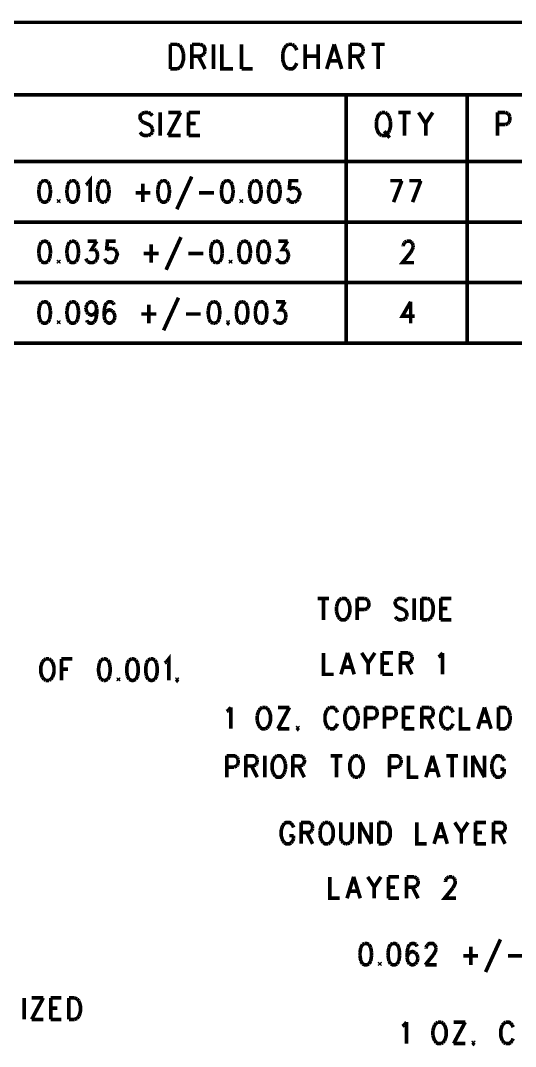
# Model space of a CAD drawing. Extents: x 5.82 to 15.01, y 4.82 to 9.83.
# Drawn here: x 10.682 to 12.724, y 5.371 to 9.607 of the extents above; entities that cross this region are included whole.
import ezdxf

# ---------------------------------------------------------------- set-up
doc = ezdxf.new("R2010")
doc.units = 0
doc.layers.add('DD_PHO', color=1, linetype='CONTINUOUS')

msp = doc.modelspace()

# ---------------------------------------------------------------- linework, layer by layer
at = {"layer": 'DD_PHO', "const_width": 0.015}
for points in [[(9.95, 9.6), (9.95, 8.275), (13.6, 8.275), (13.6, 9.6), (9.95, 9.6)], [(11.3, 9.50921), (11.3, 9.4075)], [(11.3, 9.50921), (11.32704, 9.50921)], [(11.32704, 9.50921), (11.33863, 9.50437)], [(11.33863, 9.50437), (11.34636, 9.49468)], [(11.34636, 9.49468), (11.35022, 9.485)], [(11.35022, 9.485), (11.35409, 9.47046)], [(11.38886, 9.50921), (11.38886, 9.4075)], [(11.38886, 9.50921), (11.42363, 9.50921)], [(11.42363, 9.50921), (11.43522, 9.50437)], [(11.43522, 9.50437), (11.43909, 9.49953), (11.44295, 9.48984), (11.44295, 9.48015)], [(11.47772, 9.50921), (11.47772, 9.4075)], [(11.5125, 9.50921), (11.5125, 9.4075), (11.55886, 9.4075)], [(11.59363, 9.50921), (11.59363, 9.4075)], [(11.77136, 9.49468), (11.7675, 9.485), (11.76363, 9.47046)], [(11.77909, 9.50437), (11.77136, 9.49468)], [(11.78681, 9.50921), (11.77909, 9.50437)], [(11.80227, 9.50921), (11.78681, 9.50921)], [(11.81, 9.50437), (11.80227, 9.50921)], [(11.81772, 9.49468), (11.81, 9.50437)], [(11.82159, 9.485), (11.81772, 9.49468)], [(11.85636, 9.50921), (11.85636, 9.4075)], [(11.91045, 9.50921), (11.91045, 9.4075)], [(11.97613, 9.50921), (11.94522, 9.4075)], [(11.97613, 9.50921), (12.00704, 9.4075)], [(12.04181, 9.50921), (12.04181, 9.4075)], [(12.04181, 9.50921), (12.07659, 9.50921)], [(12.07659, 9.50921), (12.08818, 9.50437)], [(12.08818, 9.50437), (12.09204, 9.49953)], [(12.09204, 9.49953), (12.0959, 9.48984)], [(12.0959, 9.48984), (12.0959, 9.48015)], [(12.13068, 9.50921), (12.18477, 9.50921)], [(12.15772, 9.50921), (12.15772, 9.4075)], [(11.35409, 9.47046), (11.35409, 9.44625), (11.35022, 9.43171)], [(11.42363, 9.46078), (11.38886, 9.46078)], [(11.4159, 9.46078), (11.44295, 9.4075)], [(11.43522, 9.46562), (11.42363, 9.46078)], [(11.43909, 9.47046), (11.43522, 9.46562)], [(11.44295, 9.48015), (11.43909, 9.47046)], [(11.76363, 9.47046), (11.76363, 9.44625)], [(11.76363, 9.44625), (11.7675, 9.43171)], [(11.85636, 9.46078), (11.91045, 9.46078)], [(11.95681, 9.4414), (11.99545, 9.4414)], [(12.08818, 9.46562), (12.07659, 9.46078), (12.04181, 9.46078)], [(12.06886, 9.46078), (12.0959, 9.4075)], [(12.09204, 9.47046), (12.08818, 9.46562)], [(12.0959, 9.48015), (12.09204, 9.47046)], [(11.32704, 9.4075), (11.3, 9.4075)], [(11.33863, 9.41234), (11.32704, 9.4075)], [(11.35022, 9.43171), (11.34636, 9.42203), (11.33863, 9.41234)], [(11.59363, 9.4075), (11.64, 9.4075)], [(11.7675, 9.43171), (11.77136, 9.42203), (11.77909, 9.41234), (11.78681, 9.4075)], [(11.78681, 9.4075), (11.80227, 9.4075), (11.81, 9.41234), (11.81772, 9.42203)], [(11.81772, 9.42203), (11.82159, 9.43171)], [(9.95, 9.3), (13.6, 9.3)], [(12.025, 9.3), (12.025, 8.275)], [(12.525, 9.3), (12.525, 8.275)], [(11.18227, 9.22312), (11.175, 9.21406), (11.175, 9.205), (11.17863, 9.19593)], [(11.17863, 9.19593), (11.18227, 9.1914)], [(11.19318, 9.22765), (11.18227, 9.22312)], [(11.18227, 9.1914), (11.18954, 9.18687)], [(11.18954, 9.18687), (11.21136, 9.17781), (11.21863, 9.17328)], [(11.20772, 9.22765), (11.19318, 9.22765)], [(11.21863, 9.22312), (11.20772, 9.22765)], [(11.2259, 9.21406), (11.21863, 9.22312)], [(11.25863, 9.22765), (11.25863, 9.1325)], [(11.34227, 9.22765), (11.29136, 9.1325)], [(11.29136, 9.22765), (11.34227, 9.22765)], [(11.375, 9.22765), (11.375, 9.1325)], [(11.375, 9.22765), (11.42227, 9.22765)], [(12.15363, 9.205), (12.15, 9.1914)], [(12.15, 9.1914), (12.15, 9.16875), (12.15363, 9.15515)], [(12.16454, 9.22312), (12.15727, 9.21406), (12.15363, 9.205)], [(12.17181, 9.22765), (12.16454, 9.22312)], [(12.18636, 9.22765), (12.17181, 9.22765)], [(12.19363, 9.22312), (12.18636, 9.22765)], [(12.2009, 9.21406), (12.19363, 9.22312)], [(12.20454, 9.205), (12.2009, 9.21406)], [(12.20818, 9.1914), (12.20454, 9.205)], [(12.20454, 9.15515), (12.20818, 9.16875), (12.20818, 9.1914)], [(12.2409, 9.22765), (12.29181, 9.22765)], [(12.26636, 9.22765), (12.26636, 9.1325)], [(12.32454, 9.22765), (12.35363, 9.18234)], [(12.38272, 9.22765), (12.35363, 9.18234)], [(12.65, 9.22765), (12.65, 9.1325)], [(12.65, 9.22765), (12.68272, 9.22765)], [(12.68272, 9.22765), (12.69363, 9.22312)], [(12.69363, 9.22312), (12.69727, 9.21859), (12.7009, 9.20953)], [(12.69727, 9.18687), (12.69363, 9.18234)], [(12.7009, 9.19593), (12.69727, 9.18687)], [(12.7009, 9.20953), (12.7009, 9.19593)], [(11.20772, 9.1325), (11.19318, 9.1325), (11.18227, 9.13703), (11.175, 9.14609)], [(11.21863, 9.17328), (11.22227, 9.16875), (11.2259, 9.15968)], [(11.2259, 9.14609), (11.21863, 9.13703)], [(11.2259, 9.15968), (11.2259, 9.14609)], [(11.375, 9.18234), (11.40409, 9.18234)], [(12.15363, 9.15515), (12.15727, 9.14609), (12.16454, 9.13703)], [(12.18272, 9.15062), (12.20454, 9.12343)], [(12.19363, 9.13703), (12.2009, 9.14609)], [(12.2009, 9.14609), (12.20454, 9.15515)], [(12.35363, 9.18234), (12.35363, 9.1325)], [(12.68272, 9.17781), (12.65, 9.17781)], [(12.69363, 9.18234), (12.68272, 9.17781)], [(11.21863, 9.13703), (11.20772, 9.1325)], [(11.29136, 9.1325), (11.34227, 9.1325)], [(11.375, 9.1325), (11.42227, 9.1325)], [(12.16454, 9.13703), (12.17181, 9.1325)], [(12.17181, 9.1325), (12.18636, 9.1325), (12.19363, 9.13703)], [(13.6, 9.025), (9.95, 9.025)], [(10.76772, 8.94187), (10.7609, 8.92921)], [(10.77795, 8.94609), (10.76772, 8.94187)], [(10.795, 8.94187), (10.78477, 8.94609), (10.77795, 8.94609)], [(10.80181, 8.92921), (10.795, 8.94187)], [(10.88363, 8.94187), (10.87681, 8.92921)], [(10.89386, 8.94609), (10.88363, 8.94187)], [(10.9109, 8.94187), (10.90068, 8.94609), (10.89386, 8.94609)], [(10.91772, 8.92921), (10.9109, 8.94187)], [(10.95181, 8.92921), (10.95863, 8.93343)], [(10.95863, 8.93343), (10.96886, 8.94609), (10.96886, 8.8575)], [(11.00977, 8.94187), (11.00295, 8.92921)], [(11.02, 8.94609), (11.00977, 8.94187)], [(11.02681, 8.94609), (11.02, 8.94609)], [(11.03704, 8.94187), (11.02681, 8.94609)], [(11.04386, 8.92921), (11.03704, 8.94187)], [(11.18704, 8.93343), (11.18704, 8.8575)], [(11.25863, 8.94187), (11.25181, 8.92921)], [(11.26886, 8.94609), (11.25863, 8.94187)], [(11.2859, 8.94187), (11.27568, 8.94609), (11.26886, 8.94609)], [(11.29272, 8.92921), (11.2859, 8.94187)], [(11.38818, 8.96296), (11.32681, 8.82796)], [(11.52113, 8.94187), (11.51431, 8.92921)], [(11.53136, 8.94609), (11.52113, 8.94187)], [(11.5484, 8.94187), (11.53818, 8.94609), (11.53136, 8.94609)], [(11.55522, 8.92921), (11.5484, 8.94187)], [(11.63704, 8.94187), (11.63022, 8.92921)], [(11.64727, 8.94609), (11.63704, 8.94187)], [(11.66431, 8.94187), (11.65409, 8.94609), (11.64727, 8.94609)], [(11.67113, 8.92921), (11.66431, 8.94187)], [(11.71545, 8.94187), (11.70863, 8.92921)], [(11.72568, 8.94609), (11.71545, 8.94187)], [(11.74272, 8.94187), (11.7325, 8.94609), (11.72568, 8.94609)], [(11.74954, 8.92921), (11.74272, 8.94187)], [(11.82795, 8.94609), (11.79386, 8.94609), (11.79045, 8.90812)], [(12.2075, 8.94609), (12.25522, 8.94609)], [(12.25522, 8.94609), (12.22113, 8.8575)], [(12.2859, 8.94609), (12.33363, 8.94609)], [(12.33363, 8.94609), (12.29954, 8.8575)], [(10.7609, 8.92921), (10.7575, 8.90812)], [(10.7575, 8.90812), (10.7575, 8.89546)], [(10.7575, 8.89546), (10.7609, 8.87437)], [(10.80522, 8.90812), (10.80181, 8.92921)], [(10.80181, 8.87437), (10.80522, 8.89546)], [(10.80522, 8.89546), (10.80522, 8.90812)], [(10.87681, 8.92921), (10.8734, 8.90812)], [(10.8734, 8.90812), (10.8734, 8.89546)], [(10.8734, 8.89546), (10.87681, 8.87437)], [(10.92113, 8.90812), (10.91772, 8.92921)], [(10.91772, 8.87437), (10.92113, 8.89546)], [(10.92113, 8.89546), (10.92113, 8.90812)], [(11.00295, 8.92921), (10.99954, 8.90812)], [(10.99954, 8.90812), (10.99954, 8.89546)], [(10.99954, 8.89546), (11.00295, 8.87437)], [(11.04727, 8.90812), (11.04386, 8.92921)], [(11.04386, 8.87437), (11.04727, 8.89546)], [(11.04727, 8.89546), (11.04727, 8.90812)], [(11.15636, 8.89546), (11.21772, 8.89546)], [(11.25181, 8.92921), (11.2484, 8.90812)], [(11.2484, 8.90812), (11.2484, 8.89546)], [(11.2484, 8.89546), (11.25181, 8.87437)], [(11.29613, 8.90812), (11.29272, 8.92921)], [(11.29272, 8.87437), (11.29613, 8.89546)], [(11.29613, 8.89546), (11.29613, 8.90812)], [(11.41886, 8.89546), (11.48022, 8.89546)], [(11.51431, 8.92921), (11.5109, 8.90812)], [(11.5109, 8.90812), (11.5109, 8.89546)], [(11.5109, 8.89546), (11.51431, 8.87437)], [(11.55863, 8.90812), (11.55522, 8.92921)], [(11.55522, 8.87437), (11.55863, 8.89546)], [(11.55863, 8.89546), (11.55863, 8.90812)], [(11.63022, 8.92921), (11.62681, 8.90812)], [(11.62681, 8.90812), (11.62681, 8.89546)], [(11.62681, 8.89546), (11.63022, 8.87437)], [(11.67454, 8.90812), (11.67113, 8.92921)], [(11.67113, 8.87437), (11.67454, 8.89546)], [(11.67454, 8.89546), (11.67454, 8.90812)], [(11.70863, 8.92921), (11.70522, 8.90812)], [(11.70522, 8.90812), (11.70522, 8.89546)], [(11.70522, 8.89546), (11.70863, 8.87437)], [(11.75295, 8.90812), (11.74954, 8.92921)], [(11.74954, 8.87437), (11.75295, 8.89546)], [(11.75295, 8.89546), (11.75295, 8.90812)], [(11.79045, 8.90812), (11.79386, 8.91234), (11.80409, 8.91656), (11.81431, 8.91656)], [(11.81431, 8.91656), (11.82454, 8.91234)], [(11.82454, 8.91234), (11.83136, 8.9039)], [(11.83136, 8.9039), (11.83477, 8.89125), (11.83136, 8.88281), (11.82795, 8.87015)], [(10.7609, 8.87437), (10.76772, 8.86171)], [(10.76772, 8.86171), (10.77795, 8.8575), (10.78477, 8.8575), (10.795, 8.86171)], [(10.795, 8.86171), (10.80181, 8.87437)], [(10.83931, 8.86593), (10.8359, 8.86171)], [(10.8359, 8.86171), (10.83931, 8.8575)], [(10.84272, 8.86171), (10.83931, 8.86593)], [(10.83931, 8.8575), (10.84272, 8.86171)], [(10.87681, 8.87437), (10.88363, 8.86171)], [(10.88363, 8.86171), (10.89386, 8.8575), (10.90068, 8.8575), (10.9109, 8.86171)], [(10.9109, 8.86171), (10.91772, 8.87437)], [(11.00295, 8.87437), (11.00977, 8.86171)], [(11.00977, 8.86171), (11.02, 8.8575), (11.02681, 8.8575)], [(11.02681, 8.8575), (11.03704, 8.86171)], [(11.03704, 8.86171), (11.04386, 8.87437)], [(11.25181, 8.87437), (11.25863, 8.86171)], [(11.25863, 8.86171), (11.26886, 8.8575), (11.27568, 8.8575), (11.2859, 8.86171)], [(11.2859, 8.86171), (11.29272, 8.87437)], [(11.51431, 8.87437), (11.52113, 8.86171)], [(11.52113, 8.86171), (11.53136, 8.8575), (11.53818, 8.8575), (11.5484, 8.86171)], [(11.5484, 8.86171), (11.55522, 8.87437)], [(11.59272, 8.86593), (11.58931, 8.86171)], [(11.58931, 8.86171), (11.59272, 8.8575)], [(11.59613, 8.86171), (11.59272, 8.86593)], [(11.59272, 8.8575), (11.59613, 8.86171)], [(11.63022, 8.87437), (11.63704, 8.86171)], [(11.63704, 8.86171), (11.64727, 8.8575), (11.65409, 8.8575), (11.66431, 8.86171)], [(11.66431, 8.86171), (11.67113, 8.87437)], [(11.70863, 8.87437), (11.71545, 8.86171)], [(11.71545, 8.86171), (11.72568, 8.8575), (11.7325, 8.8575), (11.74272, 8.86171)], [(11.74272, 8.86171), (11.74954, 8.87437)], [(11.78704, 8.86593), (11.78363, 8.87437)], [(11.79045, 8.86171), (11.78704, 8.86593)], [(11.8109, 8.8575), (11.80068, 8.8575), (11.79045, 8.86171)], [(11.82113, 8.86171), (11.8109, 8.8575)], [(11.82795, 8.87015), (11.82113, 8.86171)], [(9.95, 8.775), (13.6, 8.775)], [(10.7609, 8.67921), (10.7575, 8.65812)], [(10.76772, 8.69187), (10.7609, 8.67921)], [(10.77795, 8.69609), (10.76772, 8.69187)], [(10.795, 8.69187), (10.78477, 8.69609), (10.77795, 8.69609)], [(10.80181, 8.67921), (10.795, 8.69187)], [(10.80522, 8.65812), (10.80181, 8.67921)], [(10.87681, 8.67921), (10.8734, 8.65812)], [(10.88363, 8.69187), (10.87681, 8.67921)], [(10.89386, 8.69609), (10.88363, 8.69187)], [(10.9109, 8.69187), (10.90068, 8.69609), (10.89386, 8.69609)], [(10.91772, 8.67921), (10.9109, 8.69187)], [(10.92113, 8.65812), (10.91772, 8.67921)], [(10.95863, 8.69609), (10.99613, 8.69609)], [(10.99613, 8.69609), (10.97568, 8.66234), (10.9859, 8.66234)], [(11.07454, 8.69609), (11.04045, 8.69609), (11.03704, 8.65812)], [(11.22113, 8.68343), (11.22113, 8.6075)], [(11.34386, 8.71296), (11.2825, 8.57796)], [(11.47, 8.67921), (11.46659, 8.65812)], [(11.47681, 8.69187), (11.47, 8.67921)], [(11.48704, 8.69609), (11.47681, 8.69187)], [(11.50409, 8.69187), (11.49386, 8.69609), (11.48704, 8.69609)], [(11.5109, 8.67921), (11.50409, 8.69187)], [(11.51431, 8.65812), (11.5109, 8.67921)], [(11.5859, 8.67921), (11.5825, 8.65812)], [(11.59272, 8.69187), (11.5859, 8.67921)], [(11.60295, 8.69609), (11.59272, 8.69187)], [(11.62, 8.69187), (11.60977, 8.69609), (11.60295, 8.69609)], [(11.62681, 8.67921), (11.62, 8.69187)], [(11.63022, 8.65812), (11.62681, 8.67921)], [(11.66431, 8.67921), (11.6609, 8.65812)], [(11.67113, 8.69187), (11.66431, 8.67921)], [(11.68136, 8.69609), (11.67113, 8.69187)], [(11.6984, 8.69187), (11.68818, 8.69609), (11.68136, 8.69609)], [(11.70522, 8.67921), (11.6984, 8.69187)], [(11.70863, 8.65812), (11.70522, 8.67921)], [(11.74613, 8.69609), (11.78363, 8.69609)], [(11.78363, 8.69609), (11.76318, 8.66234), (11.7734, 8.66234)], [(12.2609, 8.67921), (12.26431, 8.68765)], [(12.2609, 8.675), (12.2609, 8.67921)], [(12.26431, 8.68765), (12.26772, 8.69187)], [(12.26772, 8.69187), (12.27454, 8.69609)], [(12.27454, 8.69609), (12.28818, 8.69609), (12.295, 8.69187)], [(12.295, 8.69187), (12.2984, 8.68765)], [(12.2984, 8.68765), (12.30181, 8.67921)], [(12.30181, 8.67921), (12.30181, 8.67078)], [(10.7575, 8.65812), (10.7575, 8.64546)], [(10.7575, 8.64546), (10.7609, 8.62437)], [(10.80181, 8.62437), (10.80522, 8.64546)], [(10.80522, 8.64546), (10.80522, 8.65812)], [(10.8734, 8.65812), (10.8734, 8.64546)], [(10.8734, 8.64546), (10.87681, 8.62437)], [(10.91772, 8.62437), (10.92113, 8.64546)], [(10.92113, 8.64546), (10.92113, 8.65812)], [(10.9859, 8.66234), (10.99272, 8.65812)], [(10.99272, 8.65812), (10.99613, 8.6539)], [(10.99613, 8.6539), (10.99954, 8.64125)], [(10.99954, 8.64125), (10.99954, 8.63281)], [(11.03704, 8.65812), (11.04045, 8.66234), (11.05068, 8.66656), (11.0609, 8.66656)], [(11.0609, 8.66656), (11.07113, 8.66234)], [(11.07113, 8.66234), (11.07795, 8.6539)], [(11.07795, 8.6539), (11.08136, 8.64125), (11.07795, 8.63281), (11.07454, 8.62015)], [(11.19045, 8.64546), (11.25181, 8.64546)], [(11.37454, 8.64546), (11.4359, 8.64546)], [(11.46659, 8.65812), (11.46659, 8.64546)], [(11.46659, 8.64546), (11.47, 8.62437)], [(11.5109, 8.62437), (11.51431, 8.64546)], [(11.51431, 8.64546), (11.51431, 8.65812)], [(11.5825, 8.65812), (11.5825, 8.64546)], [(11.5825, 8.64546), (11.5859, 8.62437)], [(11.62681, 8.62437), (11.63022, 8.64546)], [(11.63022, 8.64546), (11.63022, 8.65812)], [(11.6609, 8.65812), (11.6609, 8.64546)], [(11.6609, 8.64546), (11.66431, 8.62437)], [(11.70522, 8.62437), (11.70863, 8.64546)], [(11.70863, 8.64546), (11.70863, 8.65812)], [(11.7734, 8.66234), (11.78022, 8.65812)], [(11.78022, 8.65812), (11.78363, 8.6539)], [(11.78363, 8.6539), (11.78704, 8.64125)], [(11.78704, 8.64125), (11.78704, 8.63281)], [(12.29159, 8.64968), (12.2575, 8.6075), (12.30522, 8.6075)], [(12.2984, 8.66234), (12.29159, 8.64968)], [(12.30181, 8.67078), (12.2984, 8.66234)], [(10.7609, 8.62437), (10.76772, 8.61171)], [(10.76772, 8.61171), (10.77795, 8.6075), (10.78477, 8.6075), (10.795, 8.61171)], [(10.795, 8.61171), (10.80181, 8.62437)], [(10.83931, 8.61593), (10.8359, 8.61171)], [(10.8359, 8.61171), (10.83931, 8.6075)], [(10.84272, 8.61171), (10.83931, 8.61593)], [(10.83931, 8.6075), (10.84272, 8.61171)], [(10.87681, 8.62437), (10.88363, 8.61171)], [(10.88363, 8.61171), (10.89386, 8.6075), (10.90068, 8.6075), (10.9109, 8.61171)], [(10.9109, 8.61171), (10.91772, 8.62437)], [(10.95522, 8.61593), (10.95181, 8.62437)], [(10.95863, 8.61171), (10.95522, 8.61593)], [(10.98931, 8.61171), (10.97909, 8.6075), (10.96886, 8.6075), (10.95863, 8.61171)], [(10.99613, 8.62015), (10.98931, 8.61171)], [(10.99954, 8.63281), (10.99613, 8.62015)], [(11.03363, 8.61593), (11.03022, 8.62437)], [(11.03704, 8.61171), (11.03363, 8.61593)], [(11.06772, 8.61171), (11.0575, 8.6075), (11.04727, 8.6075), (11.03704, 8.61171)], [(11.07454, 8.62015), (11.06772, 8.61171)], [(11.47, 8.62437), (11.47681, 8.61171)], [(11.47681, 8.61171), (11.48704, 8.6075)], [(11.48704, 8.6075), (11.49386, 8.6075), (11.50409, 8.61171)], [(11.50409, 8.61171), (11.5109, 8.62437)], [(11.5484, 8.61593), (11.545, 8.61171)], [(11.545, 8.61171), (11.5484, 8.6075)], [(11.55181, 8.61171), (11.5484, 8.61593)], [(11.5484, 8.6075), (11.55181, 8.61171)], [(11.5859, 8.62437), (11.59272, 8.61171)], [(11.59272, 8.61171), (11.60295, 8.6075), (11.60977, 8.6075), (11.62, 8.61171)], [(11.62, 8.61171), (11.62681, 8.62437)], [(11.66431, 8.62437), (11.67113, 8.61171)], [(11.67113, 8.61171), (11.68136, 8.6075), (11.68818, 8.6075), (11.6984, 8.61171)], [(11.6984, 8.61171), (11.70522, 8.62437)], [(11.74272, 8.61593), (11.73931, 8.62437)], [(11.74613, 8.61171), (11.74272, 8.61593)], [(11.77681, 8.61171), (11.76659, 8.6075), (11.75636, 8.6075), (11.74613, 8.61171)], [(11.78363, 8.62015), (11.77681, 8.61171)], [(11.78704, 8.63281), (11.78363, 8.62015)], [(9.95, 8.525), (13.6, 8.525)], [(10.7609, 8.42921), (10.7575, 8.40812)], [(10.76772, 8.44187), (10.7609, 8.42921)], [(10.77795, 8.44609), (10.76772, 8.44187)], [(10.795, 8.44187), (10.78477, 8.44609), (10.77795, 8.44609)], [(10.80181, 8.42921), (10.795, 8.44187)], [(10.80522, 8.40812), (10.80181, 8.42921)], [(10.87681, 8.42921), (10.8734, 8.40812)], [(10.88363, 8.44187), (10.87681, 8.42921)], [(10.89386, 8.44609), (10.88363, 8.44187)], [(10.9109, 8.44187), (10.90068, 8.44609), (10.89386, 8.44609)], [(10.91772, 8.42921), (10.9109, 8.44187)], [(10.92113, 8.40812), (10.91772, 8.42921)], [(10.95181, 8.42078), (10.95522, 8.43343)], [(10.95522, 8.43343), (10.96204, 8.44187)], [(10.96204, 8.44187), (10.97227, 8.44609), (10.97568, 8.44609), (10.9859, 8.44187)], [(10.9859, 8.44187), (10.99272, 8.43343)], [(10.99272, 8.43343), (10.99613, 8.41656)], [(11.03022, 8.42921), (11.02681, 8.40812)], [(11.03704, 8.44187), (11.03022, 8.42921)], [(11.06431, 8.44187), (11.05409, 8.44609), (11.04727, 8.44609), (11.03704, 8.44187)], [(11.06772, 8.43343), (11.06431, 8.44187)], [(11.2109, 8.43343), (11.2109, 8.3575)], [(11.33363, 8.46296), (11.27227, 8.32796)], [(11.45977, 8.42921), (11.45636, 8.40812)], [(11.46659, 8.44187), (11.45977, 8.42921)], [(11.47681, 8.44609), (11.46659, 8.44187)], [(11.48363, 8.44609), (11.47681, 8.44609)], [(11.49386, 8.44187), (11.48363, 8.44609)], [(11.50068, 8.42921), (11.49386, 8.44187)], [(11.50409, 8.40812), (11.50068, 8.42921)], [(11.57568, 8.42921), (11.57227, 8.40812)], [(11.5825, 8.44187), (11.57568, 8.42921)], [(11.59272, 8.44609), (11.5825, 8.44187)], [(11.59954, 8.44609), (11.59272, 8.44609)], [(11.60977, 8.44187), (11.59954, 8.44609)], [(11.61659, 8.42921), (11.60977, 8.44187)], [(11.62, 8.40812), (11.61659, 8.42921)], [(11.65409, 8.42921), (11.65068, 8.40812)], [(11.6609, 8.44187), (11.65409, 8.42921)], [(11.67113, 8.44609), (11.6609, 8.44187)], [(11.68818, 8.44187), (11.67795, 8.44609), (11.67113, 8.44609)], [(11.695, 8.42921), (11.68818, 8.44187)], [(11.6984, 8.40812), (11.695, 8.42921)], [(11.7359, 8.44609), (11.7734, 8.44609)], [(11.7734, 8.44609), (11.75295, 8.41234), (11.76318, 8.41234), (11.77, 8.40812)], [(12.29159, 8.44609), (12.2575, 8.38703), (12.30863, 8.38703)], [(12.29159, 8.44609), (12.29159, 8.3575)], [(10.7575, 8.40812), (10.7575, 8.39546)], [(10.7575, 8.39546), (10.7609, 8.37437)], [(10.80181, 8.37437), (10.80522, 8.39546)], [(10.80522, 8.39546), (10.80522, 8.40812)], [(10.8734, 8.40812), (10.8734, 8.39546)], [(10.8734, 8.39546), (10.87681, 8.37437)], [(10.91772, 8.37437), (10.92113, 8.39546)], [(10.92113, 8.39546), (10.92113, 8.40812)], [(10.95181, 8.41656), (10.95181, 8.42078)], [(10.95522, 8.4039), (10.95181, 8.41656)], [(10.96204, 8.39546), (10.95522, 8.4039)], [(10.9859, 8.39546), (10.97568, 8.39125), (10.97227, 8.39125), (10.96204, 8.39546)], [(10.99272, 8.4039), (10.9859, 8.39546)], [(10.99613, 8.41656), (10.99272, 8.4039)], [(10.99613, 8.39546), (10.99272, 8.37437)], [(10.99613, 8.41656), (10.99613, 8.39546)], [(11.02681, 8.40812), (11.02681, 8.38703)], [(11.03022, 8.39968), (11.02681, 8.38703)], [(11.02681, 8.38703), (11.03022, 8.37015)], [(11.03704, 8.40812), (11.03022, 8.39968)], [(11.0609, 8.40812), (11.05068, 8.41234), (11.04727, 8.41234), (11.03704, 8.40812)], [(11.06772, 8.39968), (11.0609, 8.40812)], [(11.07113, 8.38703), (11.06772, 8.39968)], [(11.06772, 8.37015), (11.07113, 8.38281)], [(11.07113, 8.38281), (11.07113, 8.38703)], [(11.18022, 8.39546), (11.24159, 8.39546)], [(11.36431, 8.39546), (11.42568, 8.39546)], [(11.45636, 8.40812), (11.45636, 8.39546)], [(11.45636, 8.39546), (11.45977, 8.37437)], [(11.50068, 8.37437), (11.50409, 8.39546)], [(11.50409, 8.39546), (11.50409, 8.40812)], [(11.57227, 8.40812), (11.57227, 8.39546)], [(11.57227, 8.39546), (11.57568, 8.37437)], [(11.61659, 8.37437), (11.62, 8.39546)], [(11.62, 8.39546), (11.62, 8.40812)], [(11.65068, 8.40812), (11.65068, 8.39546)], [(11.65068, 8.39546), (11.65409, 8.37437)], [(11.695, 8.37437), (11.6984, 8.39546)], [(11.6984, 8.39546), (11.6984, 8.40812)], [(11.77, 8.40812), (11.7734, 8.4039)], [(11.7734, 8.4039), (11.77681, 8.39125)], [(11.77681, 8.38281), (11.7734, 8.37015)], [(11.77681, 8.39125), (11.77681, 8.38281)], [(10.7609, 8.37437), (10.76772, 8.36171)], [(10.76772, 8.36171), (10.77795, 8.3575), (10.78477, 8.3575), (10.795, 8.36171)], [(10.795, 8.36171), (10.80181, 8.37437)], [(10.83931, 8.36593), (10.8359, 8.36171)], [(10.8359, 8.36171), (10.83931, 8.3575)], [(10.84272, 8.36171), (10.83931, 8.36593)], [(10.83931, 8.3575), (10.84272, 8.36171)], [(10.87681, 8.37437), (10.88363, 8.36171)], [(10.88363, 8.36171), (10.89386, 8.3575), (10.90068, 8.3575), (10.9109, 8.36171)], [(10.9109, 8.36171), (10.91772, 8.37437)], [(10.95863, 8.36171), (10.95522, 8.37015)], [(10.9859, 8.36171), (10.97568, 8.3575), (10.96886, 8.3575), (10.95863, 8.36171)], [(10.99272, 8.37437), (10.9859, 8.36171)], [(11.03022, 8.37015), (11.03704, 8.36171)], [(11.03704, 8.36171), (11.04727, 8.3575), (11.05068, 8.3575), (11.0609, 8.36171)], [(11.0609, 8.36171), (11.06772, 8.37015)], [(11.45977, 8.37437), (11.46659, 8.36171)], [(11.46659, 8.36171), (11.47681, 8.3575)], [(11.47681, 8.3575), (11.48363, 8.3575)], [(11.48363, 8.3575), (11.49386, 8.36171)], [(11.49386, 8.36171), (11.50068, 8.37437)], [(11.53818, 8.36593), (11.53477, 8.36171)], [(11.53477, 8.36171), (11.53818, 8.3575), (11.54159, 8.36171)], [(11.54159, 8.36171), (11.53818, 8.36593)], [(11.57568, 8.37437), (11.5825, 8.36171)], [(11.5825, 8.36171), (11.59272, 8.3575)], [(11.59272, 8.3575), (11.59954, 8.3575)], [(11.59954, 8.3575), (11.60977, 8.36171)], [(11.60977, 8.36171), (11.61659, 8.37437)], [(11.65409, 8.37437), (11.6609, 8.36171)], [(11.6609, 8.36171), (11.67113, 8.3575)], [(11.67113, 8.3575), (11.67795, 8.3575), (11.68818, 8.36171)], [(11.68818, 8.36171), (11.695, 8.37437)], [(11.7325, 8.36593), (11.72909, 8.37437)], [(11.7359, 8.36171), (11.7325, 8.36593)], [(11.74613, 8.3575), (11.7359, 8.36171)], [(11.76659, 8.36171), (11.75636, 8.3575), (11.74613, 8.3575)], [(11.7734, 8.37015), (11.76659, 8.36171)], [(11.9075, 7.22109), (11.95522, 7.22109)], [(11.93136, 7.22109), (11.93136, 7.1325)], [(11.98931, 7.2), (11.9859, 7.18734)], [(11.99272, 7.20843), (11.98931, 7.2)], [(11.99954, 7.21687), (11.99272, 7.20843)], [(12.00636, 7.22109), (11.99954, 7.21687)], [(12.02681, 7.21687), (12.02, 7.22109), (12.00636, 7.22109)], [(12.03363, 7.20843), (12.02681, 7.21687)], [(12.03704, 7.2), (12.03363, 7.20843)], [(12.03704, 7.15359), (12.04045, 7.16625), (12.04045, 7.18734), (12.03704, 7.2)], [(12.07113, 7.22109), (12.07113, 7.1325)], [(12.07113, 7.22109), (12.10181, 7.22109)], [(12.10181, 7.22109), (12.11204, 7.21687)], [(12.11204, 7.21687), (12.11545, 7.21265)], [(12.11545, 7.21265), (12.11886, 7.20421)], [(12.11886, 7.20421), (12.11886, 7.19156), (12.11545, 7.18312)], [(12.23477, 7.21687), (12.22795, 7.20843)], [(12.22795, 7.20843), (12.22795, 7.2), (12.23136, 7.19156), (12.23477, 7.18734), (12.24159, 7.18312)], [(12.25863, 7.22109), (12.245, 7.22109), (12.23477, 7.21687)], [(12.26886, 7.21687), (12.25863, 7.22109)], [(12.27568, 7.20843), (12.26886, 7.21687)], [(12.30636, 7.22109), (12.30636, 7.1325)], [(12.33704, 7.22109), (12.33704, 7.1325)], [(12.33704, 7.22109), (12.3609, 7.22109)], [(12.3609, 7.22109), (12.37113, 7.21687)], [(12.37113, 7.21687), (12.37795, 7.20843)], [(12.37795, 7.20843), (12.38136, 7.2), (12.38477, 7.18734), (12.38477, 7.16625), (12.38136, 7.15359), (12.37795, 7.14515)], [(12.41545, 7.22109), (12.41545, 7.1325)], [(12.41545, 7.22109), (12.45977, 7.22109)], [(11.9859, 7.18734), (11.9859, 7.16625)], [(11.9859, 7.16625), (11.98931, 7.15359)], [(11.98931, 7.15359), (11.99272, 7.14515)], [(12.03363, 7.14515), (12.03704, 7.15359)], [(12.10181, 7.17468), (12.07113, 7.17468)], [(12.11204, 7.1789), (12.10181, 7.17468)], [(12.11545, 7.18312), (12.11204, 7.1789)], [(12.24159, 7.18312), (12.26204, 7.17468)], [(12.26204, 7.17468), (12.26886, 7.17046)], [(12.26886, 7.17046), (12.27227, 7.16625), (12.27568, 7.15781), (12.27568, 7.14515)], [(12.41545, 7.1789), (12.44272, 7.1789)], [(11.99272, 7.14515), (11.99954, 7.13671)], [(11.99954, 7.13671), (12.00636, 7.1325), (12.02, 7.1325), (12.02681, 7.13671)], [(12.02681, 7.13671), (12.03363, 7.14515)], [(12.23477, 7.13671), (12.22795, 7.14515)], [(12.25863, 7.1325), (12.245, 7.1325), (12.23477, 7.13671)], [(12.26886, 7.13671), (12.25863, 7.1325)], [(12.27568, 7.14515), (12.26886, 7.13671)], [(12.3609, 7.1325), (12.33704, 7.1325)], [(12.37113, 7.13671), (12.3609, 7.1325)], [(12.37795, 7.14515), (12.37113, 7.13671)], [(12.41545, 7.1325), (12.45977, 7.1325)], [(11.28363, 6.95843), (11.29386, 6.97109), (11.29386, 6.8825)], [(11.9325, 6.99609), (11.9325, 6.9075), (11.9734, 6.9075)], [(12.03136, 6.99609), (12.00409, 6.9075)], [(12.03136, 6.99609), (12.05863, 6.9075)], [(12.08931, 6.99609), (12.11659, 6.9539)], [(12.14386, 6.99609), (12.11659, 6.9539)], [(12.17454, 6.99609), (12.17454, 6.9075)], [(12.17454, 6.99609), (12.21886, 6.99609)], [(12.24954, 6.99609), (12.24954, 6.9075)], [(12.24954, 6.99609), (12.28022, 6.99609)], [(12.28022, 6.99609), (12.29045, 6.99187)], [(12.29045, 6.99187), (12.29386, 6.98765)], [(12.29386, 6.98765), (12.29727, 6.97921)], [(12.40636, 6.97921), (12.41318, 6.98343)], [(12.41318, 6.98343), (12.4234, 6.99609)], [(12.4234, 6.99609), (12.4234, 6.9075)], [(10.77227, 6.95843), (10.76886, 6.95), (10.76545, 6.93734), (10.76545, 6.91625), (10.76886, 6.90359), (10.77227, 6.89515)], [(10.77909, 6.96687), (10.77227, 6.95843)], [(10.7859, 6.97109), (10.77909, 6.96687)], [(10.79954, 6.97109), (10.7859, 6.97109)], [(10.80636, 6.96687), (10.79954, 6.97109)], [(10.81318, 6.95843), (10.80636, 6.96687)], [(10.81318, 6.89515), (10.81659, 6.90359), (10.82, 6.91625), (10.82, 6.93734), (10.81659, 6.95), (10.81318, 6.95843)], [(10.85068, 6.97109), (10.85068, 6.8825)], [(10.85068, 6.97109), (10.895, 6.97109)], [(11.0075, 6.95421), (11.00409, 6.93312)], [(11.01431, 6.96687), (11.0075, 6.95421)], [(11.02454, 6.97109), (11.01431, 6.96687)], [(11.04159, 6.96687), (11.03136, 6.97109), (11.02454, 6.97109)], [(11.0484, 6.95421), (11.04159, 6.96687)], [(11.05181, 6.93312), (11.0484, 6.95421)], [(11.1234, 6.95421), (11.12, 6.93312)], [(11.13022, 6.96687), (11.1234, 6.95421)], [(11.14045, 6.97109), (11.13022, 6.96687)], [(11.1575, 6.96687), (11.14727, 6.97109), (11.14045, 6.97109)], [(11.16431, 6.95421), (11.1575, 6.96687)], [(11.16772, 6.93312), (11.16431, 6.95421)], [(11.20181, 6.95421), (11.1984, 6.93312)], [(11.20863, 6.96687), (11.20181, 6.95421)], [(11.21886, 6.97109), (11.20863, 6.96687)], [(11.2359, 6.96687), (11.22568, 6.97109), (11.21886, 6.97109)], [(11.24272, 6.95421), (11.2359, 6.96687)], [(11.24613, 6.93312), (11.24272, 6.95421)], [(11.27681, 6.95421), (11.28363, 6.95843)], [(12.11659, 6.9539), (12.11659, 6.9075)], [(12.17454, 6.9539), (12.20181, 6.9539)], [(12.28022, 6.9539), (12.24954, 6.9539)], [(12.2734, 6.9539), (12.29727, 6.9075)], [(12.29045, 6.95812), (12.28022, 6.9539)], [(12.29727, 6.97921), (12.29727, 6.97078), (12.29386, 6.96234), (12.29045, 6.95812)], [(10.85068, 6.9289), (10.87795, 6.9289)], [(11.00409, 6.93312), (11.00409, 6.92046)], [(11.00409, 6.92046), (11.0075, 6.89937)], [(11.0075, 6.89937), (11.01431, 6.88671)], [(11.04159, 6.88671), (11.0484, 6.89937)], [(11.0484, 6.89937), (11.05181, 6.92046)], [(11.05181, 6.92046), (11.05181, 6.93312)], [(11.12, 6.93312), (11.12, 6.92046)], [(11.12, 6.92046), (11.1234, 6.89937)], [(11.1234, 6.89937), (11.13022, 6.88671)], [(11.1575, 6.88671), (11.16431, 6.89937)], [(11.16431, 6.89937), (11.16772, 6.92046)], [(11.16772, 6.92046), (11.16772, 6.93312)], [(11.1984, 6.93312), (11.1984, 6.92046)], [(11.1984, 6.92046), (11.20181, 6.89937)], [(11.20181, 6.89937), (11.20863, 6.88671)], [(11.2359, 6.88671), (11.24272, 6.89937)], [(11.24272, 6.89937), (11.24613, 6.92046)], [(11.24613, 6.92046), (11.24613, 6.93312)], [(12.01431, 6.93703), (12.0484, 6.93703)], [(12.17454, 6.9075), (12.21886, 6.9075)], [(10.77227, 6.89515), (10.77909, 6.88671)], [(10.77909, 6.88671), (10.7859, 6.8825)], [(10.7859, 6.8825), (10.79954, 6.8825)], [(10.79954, 6.8825), (10.80636, 6.88671)], [(10.80636, 6.88671), (10.81318, 6.89515)], [(11.01431, 6.88671), (11.02454, 6.8825)], [(11.02454, 6.8825), (11.03136, 6.8825), (11.04159, 6.88671)], [(11.0859, 6.89093), (11.0825, 6.88671)], [(11.0825, 6.88671), (11.0859, 6.8825)], [(11.08931, 6.88671), (11.0859, 6.89093)], [(11.0859, 6.8825), (11.08931, 6.88671)], [(11.13022, 6.88671), (11.14045, 6.8825), (11.14727, 6.8825), (11.1575, 6.88671)], [(11.20863, 6.88671), (11.21886, 6.8825), (11.22568, 6.8825), (11.2359, 6.88671)], [(11.32795, 6.89093), (11.32454, 6.88671)], [(11.32454, 6.88671), (11.32795, 6.8825), (11.33136, 6.88671)], [(11.33136, 6.88671), (11.32795, 6.89093)], [(11.5325, 6.75421), (11.53931, 6.75843)], [(11.53931, 6.75843), (11.54954, 6.77109)], [(11.54954, 6.77109), (11.54954, 6.6825)], [(11.66204, 6.75), (11.65863, 6.73734)], [(11.65863, 6.73734), (11.65863, 6.71625)], [(11.66545, 6.75843), (11.66204, 6.75)], [(11.67227, 6.76687), (11.66545, 6.75843)], [(11.67909, 6.77109), (11.67227, 6.76687)], [(11.69272, 6.77109), (11.67909, 6.77109)], [(11.69954, 6.76687), (11.69272, 6.77109)], [(11.70636, 6.75843), (11.69954, 6.76687)], [(11.70636, 6.69515), (11.70977, 6.70359), (11.71318, 6.71625), (11.71318, 6.73734), (11.70977, 6.75), (11.70636, 6.75843)], [(11.79159, 6.77109), (11.74386, 6.6825)], [(11.74386, 6.77109), (11.79159, 6.77109)], [(11.945, 6.75843), (11.94159, 6.75), (11.93818, 6.73734), (11.93818, 6.71625), (11.94159, 6.70359), (11.945, 6.69515)], [(11.95181, 6.76687), (11.945, 6.75843)], [(11.95863, 6.77109), (11.95181, 6.76687)], [(11.97909, 6.76687), (11.97227, 6.77109), (11.95863, 6.77109)], [(11.9859, 6.75843), (11.97909, 6.76687)], [(11.98931, 6.75), (11.9859, 6.75843)], [(12.0234, 6.75), (12.02, 6.73734), (12.02, 6.71625), (12.0234, 6.70359)], [(12.02681, 6.75843), (12.0234, 6.75)], [(12.03363, 6.76687), (12.02681, 6.75843)], [(12.04045, 6.77109), (12.03363, 6.76687)], [(12.0609, 6.76687), (12.05409, 6.77109), (12.04045, 6.77109)], [(12.06772, 6.75843), (12.0609, 6.76687)], [(12.07113, 6.75), (12.06772, 6.75843)], [(12.07454, 6.73734), (12.07113, 6.75)], [(12.07454, 6.71625), (12.07454, 6.73734)], [(12.10522, 6.77109), (12.10522, 6.6825)], [(12.10522, 6.77109), (12.1359, 6.77109)], [(12.1359, 6.77109), (12.14613, 6.76687)], [(12.14613, 6.76687), (12.14954, 6.76265)], [(12.14954, 6.73312), (12.14613, 6.7289)], [(12.14954, 6.76265), (12.15295, 6.75421)], [(12.15295, 6.75421), (12.15295, 6.74156), (12.14954, 6.73312)], [(12.18363, 6.77109), (12.18363, 6.6825)], [(12.18363, 6.77109), (12.21431, 6.77109)], [(12.21431, 6.77109), (12.22454, 6.76687)], [(12.22454, 6.76687), (12.22795, 6.76265)], [(12.22795, 6.73312), (12.22454, 6.7289)], [(12.22795, 6.76265), (12.23136, 6.75421)], [(12.23136, 6.75421), (12.23136, 6.74156), (12.22795, 6.73312)], [(12.26204, 6.77109), (12.26204, 6.6825)], [(12.26204, 6.77109), (12.30636, 6.77109)], [(12.33704, 6.77109), (12.33704, 6.6825)], [(12.33704, 6.77109), (12.36772, 6.77109)], [(12.36772, 6.77109), (12.37795, 6.76687)], [(12.37795, 6.73312), (12.36772, 6.7289)], [(12.37795, 6.76687), (12.38136, 6.76265)], [(12.38477, 6.75421), (12.38477, 6.74578), (12.38136, 6.73734), (12.37795, 6.73312)], [(12.38136, 6.76265), (12.38477, 6.75421)], [(12.42227, 6.75843), (12.41886, 6.75), (12.41545, 6.73734), (12.41545, 6.71625), (12.41886, 6.70359), (12.42227, 6.69515)], [(12.42909, 6.76687), (12.42227, 6.75843)], [(12.4359, 6.77109), (12.42909, 6.76687)], [(12.44954, 6.77109), (12.4359, 6.77109)], [(12.45636, 6.76687), (12.44954, 6.77109)], [(12.46318, 6.75843), (12.45636, 6.76687)], [(12.46659, 6.75), (12.46318, 6.75843)], [(12.49727, 6.77109), (12.49727, 6.6825), (12.53818, 6.6825)], [(12.59613, 6.77109), (12.56886, 6.6825)], [(12.59613, 6.77109), (12.6234, 6.6825)], [(12.65409, 6.77109), (12.65409, 6.6825)], [(12.65409, 6.77109), (12.67795, 6.77109), (12.68818, 6.76687)], [(12.68818, 6.76687), (12.695, 6.75843)], [(12.695, 6.75843), (12.6984, 6.75)], [(12.6984, 6.75), (12.70181, 6.73734)], [(12.70181, 6.73734), (12.70181, 6.71625)], [(11.65863, 6.71625), (11.66204, 6.70359)], [(11.66204, 6.70359), (11.66545, 6.69515)], [(11.66545, 6.69515), (11.67227, 6.68671)], [(11.69954, 6.68671), (11.70636, 6.69515)], [(11.82568, 6.69093), (11.82227, 6.68671)], [(11.82227, 6.68671), (11.82568, 6.6825), (11.82909, 6.68671)], [(11.82909, 6.68671), (11.82568, 6.69093)], [(11.945, 6.69515), (11.95181, 6.68671)], [(11.97909, 6.68671), (11.9859, 6.69515)], [(11.9859, 6.69515), (11.98931, 6.70359)], [(12.0234, 6.70359), (12.02681, 6.69515)], [(12.02681, 6.69515), (12.03363, 6.68671)], [(12.0609, 6.68671), (12.06772, 6.69515)], [(12.06772, 6.69515), (12.07113, 6.70359)], [(12.07113, 6.70359), (12.07454, 6.71625)], [(12.1359, 6.72468), (12.10522, 6.72468)], [(12.14613, 6.7289), (12.1359, 6.72468)], [(12.21431, 6.72468), (12.18363, 6.72468)], [(12.22454, 6.7289), (12.21431, 6.72468)], [(12.26204, 6.7289), (12.28931, 6.7289)], [(12.36772, 6.7289), (12.33704, 6.7289)], [(12.3609, 6.7289), (12.38477, 6.6825)], [(12.42227, 6.69515), (12.42909, 6.68671)], [(12.45636, 6.68671), (12.46318, 6.69515)], [(12.46318, 6.69515), (12.46659, 6.70359)], [(12.57909, 6.71203), (12.61318, 6.71203)], [(12.695, 6.69515), (12.68818, 6.68671)], [(12.6984, 6.70359), (12.695, 6.69515)], [(12.70181, 6.71625), (12.6984, 6.70359)], [(11.67227, 6.68671), (11.67909, 6.6825), (11.69272, 6.6825)], [(11.69272, 6.6825), (11.69954, 6.68671)], [(11.74386, 6.6825), (11.79159, 6.6825)], [(11.95181, 6.68671), (11.95863, 6.6825)], [(11.95863, 6.6825), (11.97227, 6.6825), (11.97909, 6.68671)], [(12.03363, 6.68671), (12.04045, 6.6825), (12.05409, 6.6825), (12.0609, 6.68671)], [(12.26204, 6.6825), (12.30636, 6.6825)], [(12.42909, 6.68671), (12.4359, 6.6825)], [(12.4359, 6.6825), (12.44954, 6.6825)], [(12.44954, 6.6825), (12.45636, 6.68671)], [(12.68818, 6.68671), (12.67795, 6.6825), (12.65409, 6.6825)], [(11.5325, 6.57109), (11.5325, 6.4825)], [(11.5325, 6.57109), (11.56318, 6.57109), (11.5734, 6.56687)], [(11.5734, 6.56687), (11.57681, 6.56265)], [(11.57681, 6.56265), (11.58022, 6.55421)], [(11.6109, 6.57109), (11.6109, 6.4825)], [(11.6109, 6.57109), (11.64159, 6.57109), (11.65181, 6.56687)], [(11.65181, 6.56687), (11.65522, 6.56265)], [(11.65522, 6.56265), (11.65863, 6.55421)], [(11.68931, 6.57109), (11.68931, 6.4825)], [(11.73363, 6.56687), (11.72681, 6.55843)], [(11.74045, 6.57109), (11.73363, 6.56687)], [(11.7609, 6.56687), (11.75409, 6.57109), (11.74045, 6.57109)], [(11.76772, 6.55843), (11.7609, 6.56687)], [(11.80522, 6.57109), (11.80522, 6.4825)], [(11.80522, 6.57109), (11.8359, 6.57109)], [(11.8359, 6.57109), (11.84613, 6.56687)], [(11.84613, 6.56687), (11.84954, 6.56265)], [(11.84954, 6.56265), (11.85295, 6.55421)], [(11.96204, 6.57109), (12.00977, 6.57109)], [(11.9859, 6.57109), (11.9859, 6.4825)], [(12.05409, 6.56687), (12.04727, 6.55843)], [(12.0609, 6.57109), (12.05409, 6.56687)], [(12.07454, 6.57109), (12.0609, 6.57109)], [(12.08136, 6.56687), (12.07454, 6.57109)], [(12.08818, 6.55843), (12.08136, 6.56687)], [(12.20409, 6.57109), (12.20409, 6.4825)], [(12.20409, 6.57109), (12.23477, 6.57109), (12.245, 6.56687)], [(12.245, 6.56687), (12.2484, 6.56265)], [(12.2484, 6.56265), (12.25181, 6.55421)], [(12.2825, 6.57109), (12.2825, 6.4825), (12.3234, 6.4825)], [(12.38136, 6.57109), (12.35409, 6.4825)], [(12.38136, 6.57109), (12.40863, 6.4825)], [(12.43931, 6.57109), (12.48704, 6.57109)], [(12.46318, 6.57109), (12.46318, 6.4825)], [(12.51772, 6.57109), (12.51772, 6.4825)], [(12.5484, 6.57109), (12.5484, 6.4825)], [(12.5484, 6.57109), (12.59613, 6.4825)], [(12.59613, 6.57109), (12.59613, 6.4825)], [(12.64045, 6.56687), (12.63363, 6.55843)], [(12.6609, 6.57109), (12.64727, 6.57109), (12.64045, 6.56687)], [(12.66772, 6.56687), (12.6609, 6.57109)], [(12.67454, 6.55843), (12.66772, 6.56687)], [(11.56318, 6.52468), (11.5325, 6.52468)], [(11.5734, 6.5289), (11.56318, 6.52468)], [(11.57681, 6.53312), (11.5734, 6.5289)], [(11.58022, 6.54156), (11.57681, 6.53312)], [(11.58022, 6.55421), (11.58022, 6.54156)], [(11.64159, 6.5289), (11.6109, 6.5289)], [(11.63477, 6.5289), (11.65863, 6.4825)], [(11.65181, 6.53312), (11.64159, 6.5289)], [(11.65522, 6.53734), (11.65181, 6.53312)], [(11.65863, 6.54578), (11.65522, 6.53734)], [(11.65863, 6.55421), (11.65863, 6.54578)], [(11.7234, 6.55), (11.72, 6.53734), (11.72, 6.51625), (11.7234, 6.50359)], [(11.72681, 6.55843), (11.7234, 6.55)], [(11.77113, 6.55), (11.76772, 6.55843)], [(11.77454, 6.53734), (11.77113, 6.55)], [(11.77454, 6.51625), (11.77454, 6.53734)], [(11.8359, 6.5289), (11.80522, 6.5289)], [(11.82909, 6.5289), (11.85295, 6.4825)], [(11.84613, 6.53312), (11.8359, 6.5289)], [(11.84954, 6.53734), (11.84613, 6.53312)], [(11.85295, 6.55421), (11.85295, 6.54578), (11.84954, 6.53734)], [(12.04727, 6.55843), (12.04386, 6.55), (12.04045, 6.53734), (12.04045, 6.51625), (12.04386, 6.50359), (12.04727, 6.49515)], [(12.08818, 6.49515), (12.09159, 6.50359), (12.095, 6.51625), (12.095, 6.53734), (12.09159, 6.55), (12.08818, 6.55843)], [(12.23477, 6.52468), (12.20409, 6.52468)], [(12.245, 6.5289), (12.23477, 6.52468)], [(12.2484, 6.53312), (12.245, 6.5289)], [(12.25181, 6.54156), (12.2484, 6.53312)], [(12.25181, 6.55421), (12.25181, 6.54156)], [(12.63022, 6.55), (12.62681, 6.53734)], [(12.62681, 6.53734), (12.62681, 6.51625)], [(12.63363, 6.55843), (12.63022, 6.55)], [(12.67795, 6.55), (12.67454, 6.55843)], [(11.7234, 6.50359), (11.72681, 6.49515)], [(11.72681, 6.49515), (11.73363, 6.48671)], [(11.73363, 6.48671), (11.74045, 6.4825), (11.75409, 6.4825), (11.7609, 6.48671)], [(11.7609, 6.48671), (11.76772, 6.49515)], [(11.76772, 6.49515), (11.77113, 6.50359)], [(11.77113, 6.50359), (11.77454, 6.51625)], [(12.04727, 6.49515), (12.05409, 6.48671)], [(12.05409, 6.48671), (12.0609, 6.4825)], [(12.0609, 6.4825), (12.07454, 6.4825)], [(12.07454, 6.4825), (12.08136, 6.48671)], [(12.08136, 6.48671), (12.08818, 6.49515)], [(12.36431, 6.51203), (12.3984, 6.51203)], [(12.62681, 6.51625), (12.63022, 6.50359)], [(12.63022, 6.50359), (12.63363, 6.49515)], [(12.63363, 6.49515), (12.64045, 6.48671)], [(12.64045, 6.48671), (12.64727, 6.4825), (12.6609, 6.4825)], [(12.6609, 6.51625), (12.67795, 6.51625)], [(12.6609, 6.4825), (12.66772, 6.48671)], [(12.66772, 6.48671), (12.67454, 6.49515)], [(12.67454, 6.49515), (12.67795, 6.50359), (12.67795, 6.51625)], [(11.7609, 6.275), (11.7575, 6.26234), (11.7575, 6.24125), (11.7609, 6.22859)], [(11.76431, 6.28343), (11.7609, 6.275)], [(11.77113, 6.29187), (11.76431, 6.28343)], [(11.7984, 6.29187), (11.79159, 6.29609), (11.77795, 6.29609), (11.77113, 6.29187)], [(11.80522, 6.28343), (11.7984, 6.29187)], [(11.80863, 6.275), (11.80522, 6.28343)], [(11.83931, 6.29609), (11.83931, 6.2075)], [(11.83931, 6.29609), (11.87, 6.29609), (11.88022, 6.29187)], [(11.88022, 6.29187), (11.88363, 6.28765)], [(11.88363, 6.28765), (11.88704, 6.27921)], [(11.88704, 6.27078), (11.88363, 6.26234)], [(11.88704, 6.27921), (11.88704, 6.27078)], [(11.92113, 6.275), (11.91772, 6.26234)], [(11.92454, 6.28343), (11.92113, 6.275)], [(11.93136, 6.29187), (11.92454, 6.28343)], [(11.93818, 6.29609), (11.93136, 6.29187)], [(11.95181, 6.29609), (11.93818, 6.29609)], [(11.95863, 6.29187), (11.95181, 6.29609)], [(11.96545, 6.28343), (11.95863, 6.29187)], [(11.96545, 6.22015), (11.96886, 6.22859), (11.97227, 6.24125), (11.97227, 6.26234), (11.96886, 6.275), (11.96545, 6.28343)], [(12.00295, 6.29609), (12.00295, 6.23281), (12.00636, 6.22015)], [(12.04727, 6.22015), (12.05068, 6.23281), (12.05068, 6.29609)], [(12.08136, 6.29609), (12.08136, 6.2075)], [(12.08136, 6.29609), (12.12909, 6.2075)], [(12.12909, 6.29609), (12.12909, 6.2075)], [(12.15977, 6.29609), (12.15977, 6.2075)], [(12.15977, 6.29609), (12.18363, 6.29609)], [(12.18363, 6.29609), (12.19386, 6.29187)], [(12.19386, 6.29187), (12.20068, 6.28343)], [(12.20068, 6.28343), (12.20409, 6.275), (12.2075, 6.26234), (12.2075, 6.24125), (12.20409, 6.22859), (12.20068, 6.22015)], [(12.31659, 6.29609), (12.31659, 6.2075), (12.3575, 6.2075)], [(12.41545, 6.29609), (12.38818, 6.2075)], [(12.41545, 6.29609), (12.44272, 6.2075)], [(12.4734, 6.29609), (12.50068, 6.2539)], [(12.52795, 6.29609), (12.50068, 6.2539)], [(12.55863, 6.29609), (12.55863, 6.2075)], [(12.55863, 6.29609), (12.60295, 6.29609)], [(12.63363, 6.29609), (12.63363, 6.2075)], [(12.63363, 6.29609), (12.66431, 6.29609)], [(12.66431, 6.29609), (12.67454, 6.29187)], [(12.67454, 6.29187), (12.67795, 6.28765)], [(12.68136, 6.27921), (12.68136, 6.27078), (12.67795, 6.26234), (12.67454, 6.25812)], [(12.67795, 6.28765), (12.68136, 6.27921)], [(11.7609, 6.22859), (11.76431, 6.22015)], [(11.79159, 6.24125), (11.80863, 6.24125)], [(11.80522, 6.22015), (11.80863, 6.22859)], [(11.80863, 6.22859), (11.80863, 6.24125)], [(11.87, 6.2539), (11.83931, 6.2539)], [(11.86318, 6.2539), (11.88704, 6.2075)], [(11.88022, 6.25812), (11.87, 6.2539)], [(11.88363, 6.26234), (11.88022, 6.25812)], [(11.91772, 6.26234), (11.91772, 6.24125)], [(11.91772, 6.24125), (11.92113, 6.22859)], [(11.92113, 6.22859), (11.92454, 6.22015)], [(12.3984, 6.23703), (12.4325, 6.23703)], [(12.50068, 6.2539), (12.50068, 6.2075)], [(12.55863, 6.2539), (12.5859, 6.2539)], [(12.66431, 6.2539), (12.63363, 6.2539)], [(12.6575, 6.2539), (12.68136, 6.2075)], [(12.67454, 6.25812), (12.66431, 6.2539)], [(11.76431, 6.22015), (11.77113, 6.21171)], [(11.77113, 6.21171), (11.77795, 6.2075), (11.79159, 6.2075), (11.7984, 6.21171)], [(11.7984, 6.21171), (11.80522, 6.22015)], [(11.92454, 6.22015), (11.93136, 6.21171)], [(11.93136, 6.21171), (11.93818, 6.2075), (11.95181, 6.2075)], [(11.95181, 6.2075), (11.95863, 6.21171)], [(11.95863, 6.21171), (11.96545, 6.22015)], [(12.00636, 6.22015), (12.01318, 6.21171)], [(12.01318, 6.21171), (12.0234, 6.2075)], [(12.0234, 6.2075), (12.03022, 6.2075)], [(12.03022, 6.2075), (12.04045, 6.21171)], [(12.04045, 6.21171), (12.04727, 6.22015)], [(12.18363, 6.2075), (12.15977, 6.2075)], [(12.19386, 6.21171), (12.18363, 6.2075)], [(12.20068, 6.22015), (12.19386, 6.21171)], [(12.55863, 6.2075), (12.60295, 6.2075)], [(11.9575, 6.07109), (11.9575, 5.9825), (11.9984, 5.9825)], [(12.05636, 6.07109), (12.02909, 5.9825)], [(12.05636, 6.07109), (12.08363, 5.9825)], [(12.11431, 6.07109), (12.14159, 6.0289)], [(12.16886, 6.07109), (12.14159, 6.0289)], [(12.19954, 6.07109), (12.19954, 5.9825)], [(12.19954, 6.07109), (12.24386, 6.07109)], [(12.27454, 6.07109), (12.27454, 5.9825)], [(12.27454, 6.07109), (12.30522, 6.07109)], [(12.30522, 6.07109), (12.31545, 6.06687)], [(12.31545, 6.06687), (12.31886, 6.06265)], [(12.32227, 6.05421), (12.32227, 6.04578), (12.31886, 6.03734), (12.31545, 6.03312)], [(12.31886, 6.06265), (12.32227, 6.05421)], [(12.43477, 6.05421), (12.43818, 6.06265)], [(12.43477, 6.05), (12.43477, 6.05421)], [(12.43818, 6.06265), (12.44159, 6.06687)], [(12.44159, 6.06687), (12.4484, 6.07109)], [(12.4484, 6.07109), (12.46204, 6.07109)], [(12.46204, 6.07109), (12.46886, 6.06687)], [(12.47568, 6.05421), (12.47568, 6.04578), (12.47227, 6.03734), (12.46545, 6.02468)], [(12.46886, 6.06687), (12.47227, 6.06265)], [(12.47227, 6.06265), (12.47568, 6.05421)], [(12.03931, 6.01203), (12.0734, 6.01203)], [(12.14159, 6.0289), (12.14159, 5.9825)], [(12.19954, 6.0289), (12.22681, 6.0289)], [(12.30522, 6.0289), (12.27454, 6.0289)], [(12.2984, 6.0289), (12.32227, 5.9825)], [(12.31545, 6.03312), (12.30522, 6.0289)], [(12.46545, 6.02468), (12.43136, 5.9825), (12.47909, 5.9825)], [(12.19954, 5.9825), (12.24386, 5.9825)], [(12.66204, 5.81296), (12.60068, 5.67796)], [(12.0859, 5.77921), (12.0825, 5.75812)], [(12.0825, 5.75812), (12.0825, 5.74546)], [(12.09272, 5.79187), (12.0859, 5.77921)], [(12.10295, 5.79609), (12.09272, 5.79187)], [(12.12, 5.79187), (12.10977, 5.79609), (12.10295, 5.79609)], [(12.12681, 5.77921), (12.12, 5.79187)], [(12.13022, 5.75812), (12.12681, 5.77921)], [(12.13022, 5.74546), (12.13022, 5.75812)], [(12.20181, 5.77921), (12.1984, 5.75812)], [(12.1984, 5.75812), (12.1984, 5.74546)], [(12.20863, 5.79187), (12.20181, 5.77921)], [(12.21886, 5.79609), (12.20863, 5.79187)], [(12.2359, 5.79187), (12.22568, 5.79609), (12.21886, 5.79609)], [(12.24272, 5.77921), (12.2359, 5.79187)], [(12.24613, 5.75812), (12.24272, 5.77921)], [(12.24613, 5.74546), (12.24613, 5.75812)], [(12.28022, 5.77921), (12.27681, 5.75812)], [(12.27681, 5.75812), (12.27681, 5.73703)], [(12.28704, 5.79187), (12.28022, 5.77921)], [(12.28704, 5.75812), (12.28022, 5.74968)], [(12.31431, 5.79187), (12.30409, 5.79609), (12.29727, 5.79609), (12.28704, 5.79187)], [(12.3109, 5.75812), (12.30068, 5.76234), (12.29727, 5.76234), (12.28704, 5.75812)], [(12.31772, 5.74968), (12.3109, 5.75812)], [(12.31772, 5.78343), (12.31431, 5.79187)], [(12.35522, 5.77921), (12.35863, 5.78765)], [(12.35522, 5.775), (12.35522, 5.77921)], [(12.35863, 5.78765), (12.36204, 5.79187)], [(12.36204, 5.79187), (12.36886, 5.79609), (12.3825, 5.79609), (12.38931, 5.79187)], [(12.39272, 5.76234), (12.3859, 5.74968)], [(12.38931, 5.79187), (12.39272, 5.78765)], [(12.39272, 5.78765), (12.39613, 5.77921)], [(12.39613, 5.77078), (12.39272, 5.76234)], [(12.39613, 5.77921), (12.39613, 5.77078)], [(12.53931, 5.78343), (12.53931, 5.7075)], [(12.0825, 5.74546), (12.0859, 5.72437)], [(12.0859, 5.72437), (12.09272, 5.71171)], [(12.12, 5.71171), (12.12681, 5.72437)], [(12.12681, 5.72437), (12.13022, 5.74546)], [(12.16431, 5.71593), (12.1609, 5.71171)], [(12.16772, 5.71171), (12.16431, 5.71593)], [(12.1984, 5.74546), (12.20181, 5.72437)], [(12.20181, 5.72437), (12.20863, 5.71171)], [(12.2359, 5.71171), (12.24272, 5.72437)], [(12.24272, 5.72437), (12.24613, 5.74546)], [(12.28022, 5.74968), (12.27681, 5.73703)], [(12.27681, 5.73703), (12.28022, 5.72015)], [(12.28022, 5.72015), (12.28704, 5.71171)], [(12.3109, 5.71171), (12.31772, 5.72015)], [(12.32113, 5.73703), (12.31772, 5.74968)], [(12.31772, 5.72015), (12.32113, 5.73281)], [(12.32113, 5.73281), (12.32113, 5.73703)], [(12.3859, 5.74968), (12.35181, 5.7075)], [(12.50863, 5.74546), (12.57, 5.74546)], [(12.69272, 5.74546), (12.75409, 5.74546)], [(12.09272, 5.71171), (12.10295, 5.7075), (12.10977, 5.7075), (12.12, 5.71171)], [(12.1609, 5.71171), (12.16431, 5.7075)], [(12.16431, 5.7075), (12.16772, 5.71171)], [(12.20863, 5.71171), (12.21886, 5.7075), (12.22568, 5.7075), (12.2359, 5.71171)], [(12.28704, 5.71171), (12.29727, 5.7075), (12.30068, 5.7075), (12.3109, 5.71171)], [(12.35181, 5.7075), (12.39954, 5.7075)], [(10.69727, 5.57109), (10.69727, 5.4825)], [(10.77568, 5.57109), (10.72795, 5.4825)], [(10.72795, 5.57109), (10.77568, 5.57109)], [(10.80636, 5.57109), (10.80636, 5.4825)], [(10.80636, 5.57109), (10.85068, 5.57109)], [(10.88136, 5.57109), (10.88136, 5.4825)], [(10.88136, 5.57109), (10.90522, 5.57109)], [(10.90522, 5.57109), (10.91545, 5.56687)], [(10.91545, 5.56687), (10.92227, 5.55843)], [(10.92227, 5.55843), (10.92568, 5.55), (10.92909, 5.53734), (10.92909, 5.51625), (10.92568, 5.50359), (10.92227, 5.49515)], [(10.80636, 5.5289), (10.83363, 5.5289)], [(10.72795, 5.4825), (10.77568, 5.4825)], [(10.80636, 5.4825), (10.85068, 5.4825)], [(10.90522, 5.4825), (10.88136, 5.4825)], [(10.91545, 5.48671), (10.90522, 5.4825)], [(10.92227, 5.49515), (10.91545, 5.48671)], [(12.2575, 5.45421), (12.26431, 5.45843)], [(12.26431, 5.45843), (12.27454, 5.47109)], [(12.27454, 5.47109), (12.27454, 5.3825)], [(12.39045, 5.45843), (12.38704, 5.45)], [(12.39727, 5.46687), (12.39045, 5.45843)], [(12.40409, 5.47109), (12.39727, 5.46687)], [(12.41772, 5.47109), (12.40409, 5.47109)], [(12.42454, 5.46687), (12.41772, 5.47109)], [(12.43136, 5.45843), (12.42454, 5.46687)], [(12.43136, 5.39515), (12.43477, 5.40359), (12.43818, 5.41625), (12.43818, 5.43734), (12.43477, 5.45), (12.43136, 5.45843)], [(12.51659, 5.47109), (12.46886, 5.3825)], [(12.46886, 5.47109), (12.51659, 5.47109)], [(12.67, 5.45843), (12.66659, 5.45), (12.66318, 5.43734), (12.66318, 5.41625), (12.66659, 5.40359), (12.67, 5.39515)], [(12.67681, 5.46687), (12.67, 5.45843)], [(12.68363, 5.47109), (12.67681, 5.46687)], [(12.70409, 5.46687), (12.69727, 5.47109), (12.68363, 5.47109)], [(12.7109, 5.45843), (12.70409, 5.46687)], [(12.71431, 5.45), (12.7109, 5.45843)], [(12.38704, 5.45), (12.38363, 5.43734)], [(12.38363, 5.43734), (12.38363, 5.41625)], [(12.38363, 5.41625), (12.38704, 5.40359)], [(12.38704, 5.40359), (12.39045, 5.39515)], [(12.39045, 5.39515), (12.39727, 5.38671)], [(12.39727, 5.38671), (12.40409, 5.3825), (12.41772, 5.3825)], [(12.41772, 5.3825), (12.42454, 5.38671)], [(12.42454, 5.38671), (12.43136, 5.39515)], [(12.46886, 5.3825), (12.51659, 5.3825)], [(12.55068, 5.39093), (12.54727, 5.38671)], [(12.54727, 5.38671), (12.55068, 5.3825), (12.55409, 5.38671)], [(12.55409, 5.38671), (12.55068, 5.39093)], [(12.67, 5.39515), (12.67681, 5.38671)], [(12.67681, 5.38671), (12.68363, 5.3825)], [(12.68363, 5.3825), (12.69727, 5.3825), (12.70409, 5.38671)], [(12.70409, 5.38671), (12.7109, 5.39515)], [(12.7109, 5.39515), (12.71431, 5.40359)]]:
    msp.add_lwpolyline(points, dxfattribs=at)

doc.saveas('drawing.dxf')
